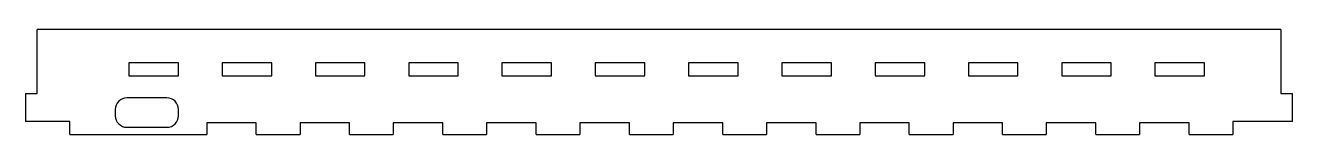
# Model space of a CAD drawing. Extents: x -109 to 109, y -6 to 12.
import ezdxf

# ---------------------------------------------------------------- set-up
doc = ezdxf.new("R2010")
doc.units = 0
doc.layers.get('0').update_dxf_attribs({"linetype": 'CONTINUOUS'})

msp = doc.modelspace()

# ---------------------------------------------------------------- linework, layer by layer
at = {"color": 7, "linetype": 'CONTINUOUS'}
for p, q in [((-106.68, 1), (-106.68, 12.055)), ((106.68, 12.055), (-106.68, 12.055)), ((106.68, 12.055), (106.68, 1)), ((-82.43, 6.305), (-90.93, 6.305)), ((-90.93, 6.305), (-90.93, 4.055)), ((-82.43, 4.055), (-82.43, 6.305)), ((-66.43, 6.305), (-74.93, 6.305)), ((-74.93, 6.305), (-74.93, 4.055)), ((-66.43, 4.055), (-66.43, 6.305)), ((-50.43, 6.305), (-58.93, 6.305)), ((-58.93, 6.305), (-58.93, 4.055)), ((-50.43, 4.055), (-50.43, 6.305)), ((-34.43, 6.305), (-42.93, 6.305)), ((-42.93, 6.305), (-42.93, 4.055)), ((-34.43, 4.055), (-34.43, 6.305)), ((-18.43, 6.305), (-26.93, 6.305)), ((-26.93, 6.305), (-26.93, 4.055)), ((-18.43, 4.055), (-18.43, 6.305)), ((-2.43, 6.305), (-10.93, 6.305)), ((-10.93, 6.305), (-10.93, 4.055)), ((-2.43, 4.055), (-2.43, 6.305)), ((13.57, 6.305), (5.07, 6.305)), ((5.07, 6.305), (5.07, 4.055)), ((13.57, 4.055), (13.57, 6.305)), ((29.57, 6.305), (21.07, 6.305)), ((21.07, 6.305), (21.07, 4.055)), ((29.57, 4.055), (29.57, 6.305)), ((45.57, 6.305), (37.07, 6.305)), ((37.07, 6.305), (37.07, 4.055)), ((45.57, 4.055), (45.57, 6.305)), ((61.57, 6.305), (53.07, 6.305)), ((53.07, 6.305), (53.07, 4.055)), ((61.57, 4.055), (61.57, 6.305)), ((77.57, 6.305), (69.07, 6.305)), ((69.07, 6.305), (69.07, 4.055)), ((77.57, 4.055), (77.57, 6.305)), ((93.57, 6.305), (85.07, 6.305)), ((85.07, 6.305), (85.07, 4.055)), ((93.57, 4.055), (93.57, 6.305)), ((-90.93, 4.055), (-82.43, 4.055)), ((-74.93, 4.055), (-66.43, 4.055)), ((-58.93, 4.055), (-50.43, 4.055)), ((-42.93, 4.055), (-34.43, 4.055)), ((-26.93, 4.055), (-18.43, 4.055)), ((-10.93, 4.055), (-2.43, 4.055)), ((5.07, 4.055), (13.57, 4.055)), ((21.07, 4.055), (29.57, 4.055)), ((37.07, 4.055), (45.57, 4.055)), ((53.07, 4.055), (61.57, 4.055)), ((69.07, 4.055), (77.57, 4.055)), ((85.07, 4.055), (93.57, 4.055)), ((-108.68, 1), (-108.68, -3.805)), ((-108.68, 1), (-106.68, 1)), ((-84.412, 0.255), (-91.252, 0.255)), ((106.68, 1), (108.68, 1)), ((108.68, -3.805), (108.68, 1)), ((-93.252, -1.745), (-93.252, -2.805)), ((-82.412, -2.805), (-82.412, -1.745)), ((-101.07, -3.805), (-108.68, -3.805)), ((-101.07, -6.055), (-101.07, -3.805)), ((-69.07, -4.055), (-77.57, -4.055)), ((-77.57, -4.055), (-77.57, -6.055)), ((-69.07, -6.055), (-69.07, -4.055)), ((-53.07, -4.055), (-61.57, -4.055)), ((-61.57, -4.055), (-61.57, -6.055)), ((-53.07, -6.055), (-53.07, -4.055)), ((-37.07, -4.055), (-45.57, -4.055)), ((-45.57, -4.055), (-45.57, -6.055)), ((-37.07, -6.055), (-37.07, -4.055)), ((-21.07, -4.055), (-29.57, -4.055)), ((-29.57, -4.055), (-29.57, -6.055)), ((-21.07, -6.055), (-21.07, -4.055)), ((-5.07, -4.055), (-13.57, -4.055)), ((-13.57, -4.055), (-13.57, -6.055)), ((-5.07, -6.055), (-5.07, -4.055)), ((10.93, -4.055), (2.43, -4.055)), ((2.43, -4.055), (2.43, -6.055)), ((10.93, -6.055), (10.93, -4.055)), ((26.93, -4.055), (18.43, -4.055)), ((18.43, -4.055), (18.43, -6.055)), ((26.93, -6.055), (26.93, -4.055)), ((42.93, -4.055), (34.43, -4.055)), ((34.43, -4.055), (34.43, -6.055)), ((42.93, -6.055), (42.93, -4.055)), ((58.93, -4.055), (50.43, -4.055)), ((50.43, -4.055), (50.43, -6.055)), ((58.93, -6.055), (58.93, -4.055)), ((74.93, -4.055), (66.43, -4.055)), ((66.43, -4.055), (66.43, -6.055)), ((74.93, -6.055), (74.93, -4.055)), ((90.93, -4.055), (82.43, -4.055)), ((82.43, -4.055), (82.43, -6.055)), ((90.93, -6.055), (90.93, -4.055)), ((108.68, -3.805), (98.43, -3.805)), ((98.43, -3.805), (98.43, -6.055)), ((-101.07, -6.055), (-77.57, -6.055)), ((-91.252, -4.805), (-84.412, -4.805)), ((-69.07, -6.055), (-61.57, -6.055)), ((-53.07, -6.055), (-45.57, -6.055)), ((-37.07, -6.055), (-29.57, -6.055)), ((-21.07, -6.055), (-13.57, -6.055)), ((-5.07, -6.055), (2.43, -6.055)), ((10.93, -6.055), (18.43, -6.055)), ((26.93, -6.055), (34.43, -6.055)), ((42.93, -6.055), (50.43, -6.055)), ((58.93, -6.055), (66.43, -6.055)), ((74.93, -6.055), (82.43, -6.055)), ((90.93, -6.055), (98.43, -6.055))]:
    msp.add_line(p, q, dxfattribs=at)
for centre, start, end in [((-91.252, -1.745), 90, 180), ((-84.412, -1.745), 0, 90), ((-91.252, -2.805), 180, 270), ((-84.412, -2.805), 270, 0)]:
    msp.add_arc(centre, 2, start, end, dxfattribs=at)

doc.saveas('drawing.dxf')
